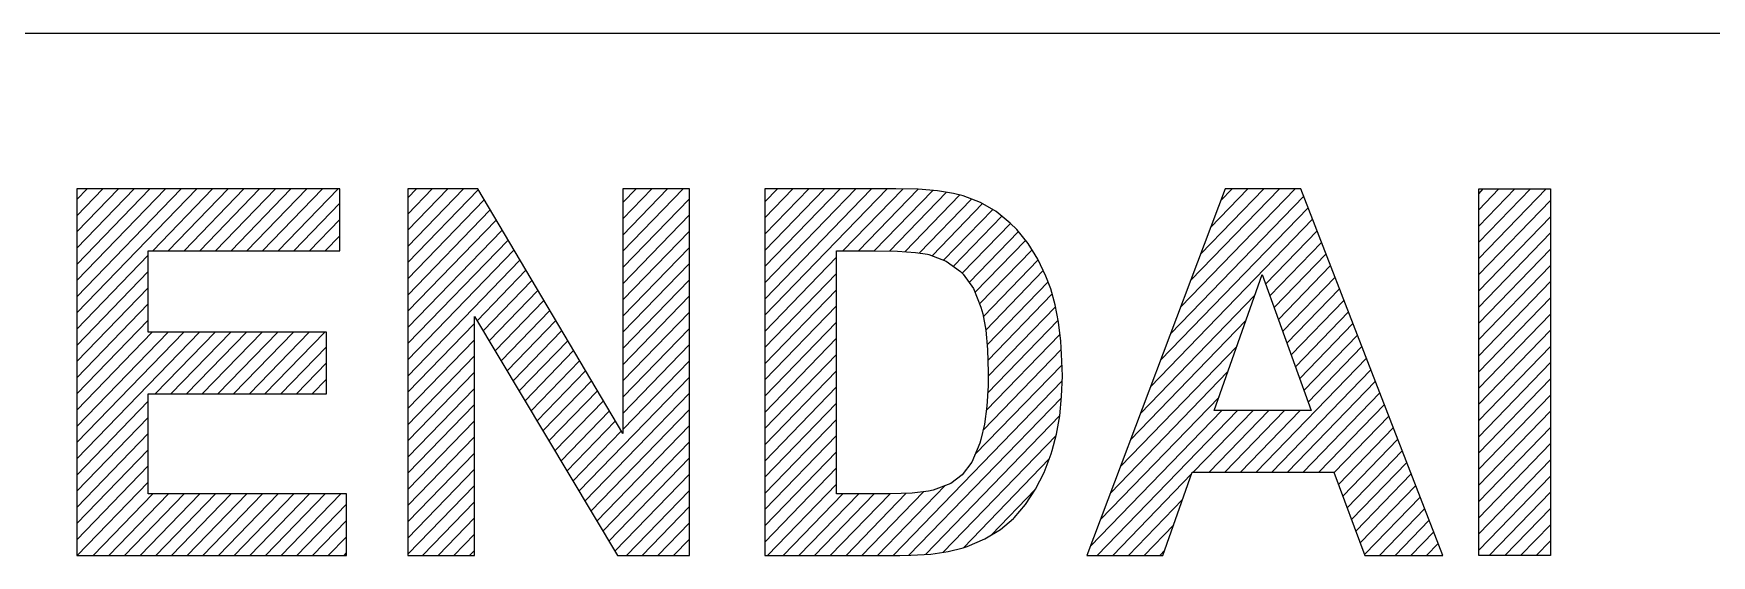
# Model space of a CAD drawing. Header units: millimetres. Extents: x 150000 to 150841, y 150000 to 150594.
# Drawn here: x 150750.86 to 150768.48, y 150081.78 to 150087.26 of the extents above; entities that cross this region are included whole.
import ezdxf

# ---------------------------------------------------------------- set-up
doc = ezdxf.new("R2010")
doc.units = ezdxf.units.MM
doc.linetypes.add('XKITLINE00', pattern=[0])

msp = doc.modelspace()

# ---------------------------------------------------------------- linework, layer by layer
at = {"color": 7, "linetype": 'XKITLINE00'}
msp.add_line((150822.962, 150087.261), (150703.906, 150087.261), dxfattribs=at)
at = {"color": 1, "linetype": 'XKITLINE00'}
for p, q in [((150751.31, 150085.516), (150751.419, 150085.629)), ((150751.31, 150085.346), (150751.583, 150085.629)), ((150751.31, 150085.176), (150751.748, 150085.629)), ((150751.31, 150085.005), (150751.913, 150085.629)), ((150751.31, 150084.835), (150752.078, 150085.629)), ((150751.31, 150084.665), (150752.242, 150085.629)), ((150751.31, 150084.494), (150752.407, 150085.629)), ((150751.31, 150084.324), (150752.572, 150085.629)), ((150754.073, 150085.629), (150751.31, 150085.629)), ((150751.31, 150085.629), (150751.31, 150081.776)), ((150752.108, 150084.978), (150752.737, 150085.629)), ((150752.272, 150084.978), (150752.901, 150085.629)), ((150752.437, 150084.978), (150753.066, 150085.629)), ((150752.602, 150084.978), (150753.231, 150085.629)), ((150752.767, 150084.978), (150753.396, 150085.629)), ((150752.931, 150084.978), (150753.56, 150085.629)), ((150753.096, 150084.978), (150753.725, 150085.629)), ((150753.261, 150084.978), (150753.89, 150085.629)), ((150753.426, 150084.978), (150754.055, 150085.629)), ((150754.073, 150084.978), (150754.073, 150085.629)), ((150754.788, 150085.535), (150754.878, 150085.629)), ((150754.788, 150085.364), (150755.043, 150085.629)), ((150754.788, 150085.194), (150755.208, 150085.629)), ((150754.788, 150085.024), (150755.373, 150085.629)), ((150755.521, 150085.629), (150754.788, 150085.629)), ((150754.788, 150085.629), (150754.788, 150081.776)), ((150757.045, 150083.056), (150755.521, 150085.629)), ((150757.045, 150085.484), (150757.185, 150085.629)), ((150757.045, 150085.313), (150757.35, 150085.629)), ((150757.045, 150085.143), (150757.514, 150085.629)), ((150757.045, 150084.973), (150757.679, 150085.629)), ((150757.744, 150085.629), (150757.045, 150085.629)), ((150757.045, 150085.629), (150757.045, 150083.056)), ((150757.744, 150081.776), (150757.744, 150085.629)), ((150758.537, 150085.493), (150758.668, 150085.629)), ((150758.537, 150085.323), (150758.832, 150085.629)), ((150758.537, 150085.153), (150758.997, 150085.629)), ((150758.537, 150084.982), (150759.162, 150085.629)), ((150758.537, 150084.812), (150759.327, 150085.629)), ((150758.537, 150084.642), (150759.491, 150085.629)), ((150758.537, 150084.471), (150759.656, 150085.629)), ((150758.537, 150084.301), (150759.821, 150085.629)), ((150759.911, 150085.629), (150758.537, 150085.629)), ((150758.537, 150085.629), (150758.537, 150081.776)), ((150760.145, 150085.624), (150759.911, 150085.629)), ((150763.37, 150085.629), (150761.918, 150081.776)), ((150762.902, 150084.385), (150764.104, 150085.629)), ((150763.007, 150084.664), (150763.94, 150085.629)), ((150763.112, 150084.943), (150763.775, 150085.629)), ((150763.217, 150085.222), (150763.61, 150085.629)), ((150763.322, 150085.501), (150763.445, 150085.629)), ((150764.165, 150085.629), (150763.37, 150085.629)), ((150765.657, 150081.776), (150764.165, 150085.629)), ((150766.033, 150085.578), (150766.081, 150085.629)), ((150766.033, 150085.408), (150766.246, 150085.629)), ((150766.033, 150085.238), (150766.411, 150085.629)), ((150766.033, 150085.067), (150766.576, 150085.629)), ((150766.033, 150084.897), (150766.74, 150085.629)), ((150766.033, 150081.776), (150766.033, 150085.629)), ((150766.033, 150085.629), (150766.786, 150085.629)), ((150766.786, 150085.629), (150766.786, 150081.776)), ((150753.59, 150084.978), (150754.073, 150085.477)), ((150754.788, 150084.853), (150755.527, 150085.618)), ((150754.788, 150084.683), (150755.59, 150085.512)), ((150757.045, 150084.802), (150757.744, 150085.525)), ((150759.357, 150084.978), (150759.984, 150085.627)), ((150759.521, 150084.978), (150760.146, 150085.624)), ((150759.684, 150084.976), (150760.299, 150085.612)), ((150759.846, 150084.973), (150760.445, 150085.593)), ((150760.005, 150084.967), (150760.583, 150085.565)), ((150760.348, 150085.608), (150760.145, 150085.624)), ((150760.157, 150084.954), (150760.707, 150085.522)), ((150760.293, 150084.924), (150760.823, 150085.473)), ((150760.518, 150085.581), (150760.348, 150085.608)), ((150760.62, 150085.556), (150760.518, 150085.581)), ((150760.8, 150085.486), (150760.62, 150085.556)), ((150760.966, 150085.391), (150760.8, 150085.486)), ((150762.797, 150084.106), (150764.195, 150085.552)), ((150766.033, 150084.727), (150766.786, 150085.505)), ((150753.755, 150084.978), (150754.073, 150085.306)), ((150754.788, 150084.513), (150755.652, 150085.407)), ((150754.788, 150084.342), (150755.715, 150085.301)), ((150757.045, 150084.632), (150757.744, 150085.355)), ((150760.414, 150084.879), (150760.929, 150085.412)), ((150760.516, 150084.815), (150761.026, 150085.341)), ((150761.113, 150085.269), (150760.966, 150085.391)), ((150762.586, 150083.548), (150764.289, 150085.309)), ((150762.691, 150083.827), (150764.242, 150085.43)), ((150766.033, 150084.557), (150766.786, 150085.335)), ((150753.92, 150084.978), (150754.073, 150085.136)), ((150754.788, 150084.172), (150755.777, 150085.195)), ((150757.045, 150084.462), (150757.744, 150085.184)), ((150760.61, 150084.742), (150761.117, 150085.265)), ((150760.681, 150084.644), (150761.199, 150085.18)), ((150761.181, 150085.201), (150761.113, 150085.269)), ((150761.301, 150085.055), (150761.181, 150085.201)), ((150763.796, 150084.629), (150764.336, 150085.187)), ((150766.033, 150084.386), (150766.786, 150085.165)), ((150751.31, 150084.154), (150752.061, 150084.93)), ((150752.061, 150084.123), (150752.061, 150084.978)), ((150752.061, 150084.978), (150754.073, 150084.978)), ((150754.788, 150084.002), (150755.84, 150085.09)), ((150754.788, 150083.831), (150755.902, 150084.984)), ((150757.045, 150084.291), (150757.744, 150085.014)), ((150759.29, 150082.424), (150759.29, 150084.978)), ((150759.29, 150084.978), (150759.627, 150084.978)), ((150759.627, 150084.978), (150759.687, 150084.976)), ((150759.687, 150084.976), (150759.931, 150084.972)), ((150759.931, 150084.972), (150760.117, 150084.96)), ((150760.117, 150084.96), (150760.244, 150084.941)), ((150760.244, 150084.941), (150760.258, 150084.937)), ((150760.258, 150084.937), (150760.442, 150084.869)), ((150760.743, 150084.538), (150761.274, 150085.087)), ((150760.792, 150084.419), (150761.343, 150084.988)), ((150761.403, 150084.891), (150761.301, 150085.055)), ((150763.841, 150084.505), (150764.383, 150085.065)), ((150763.885, 150084.38), (150764.43, 150084.944)), ((150766.033, 150084.216), (150766.786, 150084.994)), ((150751.31, 150083.984), (150752.061, 150084.76)), ((150754.788, 150083.661), (150755.965, 150084.878)), ((150755.514, 150084.242), (150756.028, 150084.773)), ((150757.045, 150084.121), (150757.744, 150084.844)), ((150758.537, 150084.131), (150759.29, 150084.909)), ((150760.442, 150084.869), (150760.592, 150084.759)), ((150760.592, 150084.759), (150760.62, 150084.732)), ((150760.831, 150084.288), (150761.407, 150084.884)), ((150760.857, 150084.145), (150761.461, 150084.769)), ((150761.489, 150084.71), (150761.403, 150084.891)), ((150763.93, 150084.256), (150764.478, 150084.822)), ((150766.033, 150084.046), (150766.786, 150084.824)), ((150751.31, 150083.813), (150752.061, 150084.59)), ((150755.577, 150084.137), (150756.09, 150084.667)), ((150757.045, 150083.951), (150757.744, 150084.673)), ((150758.537, 150083.96), (150759.29, 150084.739)), ((150760.62, 150084.732), (150760.726, 150084.58)), ((150760.726, 150084.58), (150760.806, 150084.386)), ((150760.871, 150083.989), (150761.511, 150084.651)), ((150761.539, 150084.578), (150761.489, 150084.71)), ((150761.585, 150084.41), (150761.539, 150084.578)), ((150763.256, 150083.299), (150763.76, 150084.73)), ((150763.76, 150084.73), (150764.273, 150083.299)), ((150763.975, 150084.132), (150764.525, 150084.701)), ((150764.019, 150084.008), (150764.572, 150084.579)), ((150766.033, 150083.875), (150766.786, 150084.654)), ((150751.31, 150083.643), (150752.061, 150084.419)), ((150755.64, 150084.032), (150756.153, 150084.562)), ((150755.703, 150083.926), (150756.215, 150084.456)), ((150757.045, 150083.78), (150757.744, 150084.503)), ((150758.537, 150083.79), (150759.29, 150084.568)), ((150758.537, 150083.62), (150759.29, 150084.398)), ((150760.878, 150083.826), (150761.553, 150084.524)), ((150761.621, 150084.229), (150761.585, 150084.41)), ((150762.481, 150083.269), (150763.683, 150084.512)), ((150764.064, 150083.883), (150764.619, 150084.457)), ((150766.033, 150083.705), (150766.786, 150084.483)), ((150751.31, 150083.473), (150752.061, 150084.249)), ((150755.487, 150081.776), (150755.487, 150084.288)), ((150755.487, 150084.288), (150756.989, 150081.776)), ((150755.766, 150083.821), (150756.278, 150084.35)), ((150755.829, 150083.716), (150756.34, 150084.245)), ((150757.045, 150083.61), (150757.744, 150084.333)), ((150758.537, 150083.449), (150759.29, 150084.228)), ((150760.806, 150084.386), (150760.826, 150084.315)), ((150760.826, 150084.315), (150760.858, 150084.144)), ((150760.875, 150083.483), (150761.617, 150084.249)), ((150760.881, 150083.659), (150761.589, 150084.39)), ((150761.645, 150084.028), (150761.621, 150084.229)), ((150762.376, 150082.99), (150763.589, 150084.244)), ((150764.108, 150083.759), (150764.666, 150084.336)), ((150766.033, 150083.535), (150766.786, 150084.313)), ((150751.31, 150083.302), (150752.104, 150084.123)), ((150751.31, 150083.132), (150752.269, 150084.123)), ((150751.31, 150082.962), (150752.434, 150084.123)), ((150751.31, 150082.791), (150752.599, 150084.123)), ((150753.933, 150084.123), (150752.061, 150084.123)), ((150752.134, 150083.473), (150752.763, 150084.123)), ((150752.299, 150083.473), (150752.928, 150084.123)), ((150752.464, 150083.473), (150753.093, 150084.123)), ((150752.628, 150083.473), (150753.258, 150084.123)), ((150752.793, 150083.473), (150753.422, 150084.123)), ((150752.958, 150083.473), (150753.587, 150084.123)), ((150753.123, 150083.473), (150753.752, 150084.123)), ((150753.287, 150083.473), (150753.917, 150084.123)), ((150753.933, 150083.473), (150753.933, 150084.123)), ((150754.788, 150083.491), (150755.487, 150084.214)), ((150754.788, 150083.321), (150755.487, 150084.043)), ((150755.892, 150083.611), (150756.403, 150084.139)), ((150757.045, 150083.44), (150757.744, 150084.162)), ((150758.537, 150083.279), (150759.29, 150084.058)), ((150760.858, 150084.144), (150760.876, 150083.94)), ((150760.861, 150083.298), (150761.636, 150084.099)), ((150764.153, 150083.635), (150764.713, 150084.214)), ((150764.197, 150083.511), (150764.76, 150084.092)), ((150766.033, 150083.364), (150766.786, 150084.143)), ((150753.452, 150083.473), (150753.933, 150083.97)), ((150754.788, 150083.15), (150755.487, 150083.873)), ((150755.955, 150083.505), (150756.466, 150084.033)), ((150756.018, 150083.4), (150756.528, 150083.928)), ((150757.045, 150083.269), (150757.744, 150083.992)), ((150758.537, 150083.109), (150759.29, 150083.887)), ((150760.828, 150083.093), (150761.649, 150083.942)), ((150760.876, 150083.94), (150760.882, 150083.7)), ((150761.657, 150083.816), (150761.645, 150084.028)), ((150762.271, 150082.711), (150763.495, 150083.976)), ((150764.242, 150083.386), (150764.807, 150083.971)), ((150766.033, 150083.194), (150766.786, 150083.972)), ((150753.617, 150083.473), (150753.933, 150083.799)), ((150754.788, 150082.98), (150755.487, 150083.703)), ((150756.081, 150083.295), (150756.591, 150083.822)), ((150756.144, 150083.189), (150756.653, 150083.716)), ((150757.045, 150083.099), (150757.744, 150083.822)), ((150758.537, 150082.938), (150759.29, 150083.717)), ((150760.743, 150082.835), (150761.658, 150083.78)), ((150760.882, 150083.7), (150760.88, 150083.56)), ((150761.661, 150083.665), (150761.657, 150083.816)), ((150762.166, 150082.432), (150763.4, 150083.709)), ((150763.695, 150082.651), (150764.854, 150083.849)), ((150763.86, 150082.651), (150764.901, 150083.728)), ((150766.033, 150083.024), (150766.786, 150083.802)), ((150753.782, 150083.473), (150753.933, 150083.629)), ((150754.788, 150082.81), (150755.487, 150083.532)), ((150756.206, 150083.084), (150756.716, 150083.611)), ((150756.584, 150082.453), (150757.744, 150083.651)), ((150758.537, 150082.768), (150759.29, 150083.547)), ((150759.883, 150081.776), (150761.659, 150083.611)), ((150760.88, 150083.56), (150760.868, 150083.343)), ((150761.653, 150083.446), (150761.661, 150083.665)), ((150764.025, 150082.651), (150764.949, 150083.606)), ((150766.033, 150082.853), (150766.786, 150083.632)), ((150751.31, 150082.621), (150752.061, 150083.397)), ((150752.061, 150082.424), (150752.061, 150083.473)), ((150752.061, 150083.473), (150753.933, 150083.473)), ((150754.788, 150082.639), (150755.487, 150083.362)), ((150756.269, 150082.979), (150756.778, 150083.505)), ((150756.332, 150082.874), (150756.841, 150083.4)), ((150756.647, 150082.347), (150757.744, 150083.481)), ((150758.537, 150082.598), (150759.29, 150083.376)), ((150760.049, 150081.777), (150761.651, 150083.433)), ((150760.868, 150083.343), (150760.842, 150083.155)), ((150761.635, 150083.242), (150761.653, 150083.446)), ((150762.061, 150082.153), (150763.306, 150083.441)), ((150764.19, 150082.651), (150764.996, 150083.484)), ((150764.354, 150082.651), (150765.043, 150083.363)), ((150766.033, 150082.683), (150766.786, 150083.461)), ((150751.31, 150082.451), (150752.061, 150083.227)), ((150754.788, 150082.469), (150755.487, 150083.192)), ((150756.395, 150082.768), (150756.904, 150083.294)), ((150756.458, 150082.663), (150756.966, 150083.188)), ((150756.71, 150082.242), (150757.744, 150083.311)), ((150758.537, 150082.427), (150759.29, 150083.206)), ((150760.223, 150081.787), (150761.635, 150083.246)), ((150761.601, 150083.052), (150761.635, 150083.242)), ((150761.955, 150081.874), (150763.334, 150083.299)), ((150762.025, 150081.776), (150763.499, 150083.299)), ((150763.036, 150082.651), (150763.664, 150083.299)), ((150763.201, 150082.651), (150763.828, 150083.299)), ((150764.273, 150083.299), (150763.256, 150083.299)), ((150763.366, 150082.651), (150763.993, 150083.299)), ((150763.531, 150082.651), (150764.158, 150083.299)), ((150764.515, 150082.646), (150765.09, 150083.241)), ((150766.033, 150082.513), (150766.786, 150083.291)), ((150751.31, 150082.28), (150752.061, 150083.057)), ((150754.788, 150082.299), (150755.487, 150083.021)), ((150756.521, 150082.558), (150757.029, 150083.083)), ((150756.773, 150082.137), (150757.744, 150083.141)), ((150758.537, 150082.257), (150759.29, 150083.036)), ((150760.41, 150081.809), (150761.597, 150083.036)), ((150760.806, 150082.996), (150760.794, 150082.955)), ((150760.842, 150083.155), (150760.806, 150082.996)), ((150761.555, 150082.878), (150761.601, 150083.052)), ((150764.56, 150082.523), (150765.137, 150083.119)), ((150764.606, 150082.4), (150765.184, 150082.998)), ((150766.033, 150082.342), (150766.786, 150083.121)), ((150751.31, 150082.11), (150752.061, 150082.886)), ((150754.788, 150082.128), (150755.487, 150082.851)), ((150756.836, 150082.032), (150757.744, 150082.97)), ((150758.537, 150082.087), (150759.29, 150082.865)), ((150760.794, 150082.955), (150760.71, 150082.756)), ((150761.469, 150082.649), (150761.545, 150082.845)), ((150761.545, 150082.845), (150761.555, 150082.878)), ((150764.652, 150082.277), (150765.231, 150082.876)), ((150766.033, 150082.172), (150766.786, 150082.951)), ((150751.31, 150081.94), (150752.061, 150082.716)), ((150754.788, 150081.958), (150755.487, 150082.681)), ((150756.899, 150081.926), (150757.744, 150082.8)), ((150758.537, 150081.916), (150759.29, 150082.695)), ((150760.71, 150082.756), (150760.61, 150082.622)), ((150760.621, 150081.857), (150761.523, 150082.79)), ((150761.379, 150082.471), (150761.469, 150082.649)), ((150762.717, 150081.776), (150763.025, 150082.651)), ((150763.025, 150082.651), (150764.513, 150082.651)), ((150764.513, 150082.651), (150764.838, 150081.776)), ((150764.698, 150082.154), (150765.278, 150082.754)), ((150764.743, 150082.031), (150765.325, 150082.633)), ((150766.033, 150082.002), (150766.786, 150082.78)), ((150751.316, 150081.776), (150752.061, 150082.546)), ((150754.788, 150081.788), (150755.487, 150082.51)), ((150756.962, 150081.821), (150757.744, 150082.63)), ((150757.082, 150081.776), (150757.744, 150082.459)), ((150758.565, 150081.776), (150759.29, 150082.525)), ((150759.718, 150081.776), (150760.429, 150082.51)), ((150760.304, 150082.461), (150760.256, 150082.451)), ((150760.488, 150082.533), (150760.304, 150082.461)), ((150760.61, 150082.622), (150760.488, 150082.533)), ((150760.917, 150081.993), (150761.377, 150082.468)), ((150761.275, 150082.312), (150761.379, 150082.471)), ((150762.19, 150081.776), (150763.018, 150082.632)), ((150764.789, 150081.908), (150765.372, 150082.511)), ((150766.033, 150081.831), (150766.786, 150082.61)), ((150751.481, 150081.776), (150752.108, 150082.424)), ((150751.646, 150081.776), (150752.273, 150082.424)), ((150751.81, 150081.776), (150752.438, 150082.424)), ((150751.975, 150081.776), (150752.602, 150082.424)), ((150754.142, 150082.424), (150752.061, 150082.424)), ((150752.14, 150081.776), (150752.767, 150082.424)), ((150752.305, 150081.776), (150752.932, 150082.424)), ((150752.469, 150081.776), (150753.097, 150082.424)), ((150752.634, 150081.776), (150753.261, 150082.424)), ((150752.799, 150081.776), (150753.426, 150082.424)), ((150752.964, 150081.776), (150753.591, 150082.424)), ((150753.128, 150081.776), (150753.756, 150082.424)), ((150753.293, 150081.776), (150753.92, 150082.424)), ((150753.458, 150081.776), (150754.085, 150082.424)), ((150753.623, 150081.776), (150754.142, 150082.313)), ((150754.142, 150081.776), (150754.142, 150082.424)), ((150754.941, 150081.776), (150755.487, 150082.34)), ((150757.247, 150081.776), (150757.744, 150082.289)), ((150758.73, 150081.776), (150759.357, 150082.424)), ((150758.895, 150081.776), (150759.522, 150082.424)), ((150759.059, 150081.776), (150759.686, 150082.424)), ((150759.224, 150081.776), (150759.851, 150082.424)), ((150759.851, 150082.424), (150759.29, 150082.424)), ((150759.389, 150081.776), (150760.022, 150082.43)), ((150759.554, 150081.776), (150760.201, 150082.445)), ((150760.085, 150082.432), (150759.851, 150082.424)), ((150760.256, 150082.451), (150760.085, 150082.432)), ((150761.155, 150082.172), (150761.275, 150082.312)), ((150762.354, 150081.776), (150762.924, 150082.365)), ((150764.835, 150081.785), (150765.42, 150082.39)), ((150766.144, 150081.776), (150766.786, 150082.44)), ((150753.787, 150081.776), (150754.142, 150082.143)), ((150755.105, 150081.776), (150755.487, 150082.17)), ((150757.412, 150081.776), (150757.744, 150082.119)), ((150761.011, 150082.05), (150761.147, 150082.164)), ((150761.147, 150082.164), (150761.155, 150082.172)), ((150764.99, 150081.776), (150765.467, 150082.268)), ((150765.155, 150081.776), (150765.514, 150082.146)), ((150766.308, 150081.776), (150766.786, 150082.269)), ((150753.952, 150081.776), (150754.142, 150081.972)), ((150755.27, 150081.776), (150755.487, 150081.999)), ((150757.577, 150081.776), (150757.744, 150081.948)), ((150760.66, 150081.87), (150760.848, 150081.951)), ((150760.848, 150081.951), (150761.011, 150082.05)), ((150762.519, 150081.776), (150762.83, 150082.097)), ((150765.32, 150081.776), (150765.561, 150082.025)), ((150766.473, 150081.776), (150766.786, 150082.099)), ((150766.638, 150081.776), (150766.786, 150081.929)), ((150751.31, 150081.776), (150754.142, 150081.776)), ((150754.117, 150081.776), (150754.142, 150081.802)), ((150754.788, 150081.776), (150755.487, 150081.776)), ((150755.435, 150081.776), (150755.487, 150081.829)), ((150756.989, 150081.776), (150757.744, 150081.776)), ((150757.741, 150081.776), (150757.744, 150081.778)), ((150758.537, 150081.776), (150759.953, 150081.776)), ((150759.953, 150081.776), (150760.069, 150081.778)), ((150760.069, 150081.778), (150760.278, 150081.79)), ((150760.278, 150081.79), (150760.462, 150081.817)), ((150760.462, 150081.817), (150760.618, 150081.856)), ((150760.618, 150081.856), (150760.66, 150081.87)), ((150761.918, 150081.776), (150762.717, 150081.776)), ((150762.684, 150081.776), (150762.736, 150081.83)), ((150764.838, 150081.776), (150765.657, 150081.776)), ((150765.485, 150081.776), (150765.608, 150081.903)), ((150765.649, 150081.776), (150765.655, 150081.781)), ((150766.786, 150081.776), (150766.033, 150081.776)), ((150766.033, 150081.776), (150766.033, 150081.776))]:
    msp.add_line(p, q, dxfattribs=at)

doc.saveas('drawing.dxf')
